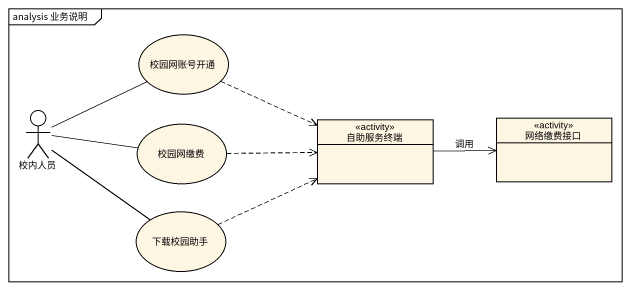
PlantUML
@startuml
mainframe analysis 业务说明
allowmixing
hide circle
hide empty members
usecase 校园网账号开通
actor 校内人员
usecase 校园网缴费
class 自助服务终端 <<activity>>
class 网络缴费接口 <<activity>>
usecase 下载校园助手
校园网账号开通 .right.> 自助服务终端
校内人员 -right- 校园网账号开通
校内人员 -right- 校园网缴费
校内人员 -- 下载校园助手
校园网缴费 .right.> 自助服务终端
自助服务终端 -right-> 网络缴费接口 : 调用
下载校园助手 .right.> 自助服务终端
@enduml
